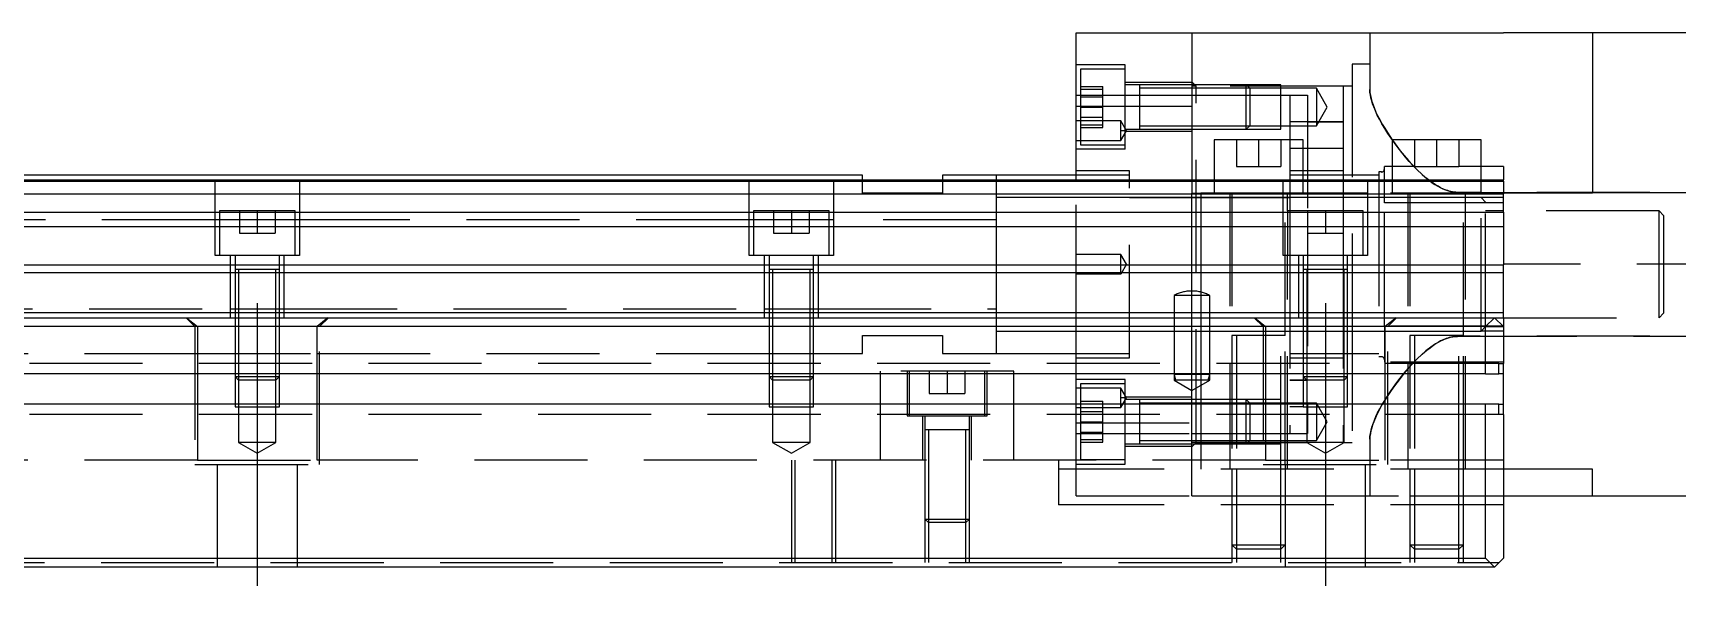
# Model space of a CAD drawing. Extents: x -20 to 822, y -346 to 120.
# Drawn here: x 354.8 to 539.5, y -323 to -259.8 of the extents above; entities that cross this region are included whole.
import ezdxf

# ---------------------------------------------------------------- set-up
doc = ezdxf.new("R2010")
doc.units = 0
doc.linetypes.add('CENTER', pattern=[50.8, 31.75, -6.35, 6.35, -6.35])
doc.linetypes.add('DASHED', pattern=[19.05, 12.7, -6.35])
doc.layers.get('0').update_dxf_attribs({"linetype": 'CONTINUOUS'})
doc.layers.add('CENTER', color=1, linetype='CENTER')

msp = doc.modelspace()

# ---------------------------------------------------------------- linework, layer by layer
at = {"color": 7, "linetype": 'CONTINUOUS'}
for p, q in [((472, -259.8), (485, -259.8)), ((472, -268.02), (472, -259.8)), ((485, -259.8), (520, -259.8)), ((485, -259.8), (485, -276.3)), ((530, -259.8), (520, -259.8)), ((563.5, -259.8), (530, -259.8)), ((530, -259.8), (530, -277.8)), ((472, -276.3), (472, -268.02)), ((472, -268.02), (485, -268.02)), ((487.5, -271.8), (487.5, -276.3)), ((497.5, -271.8), (487.5, -271.8)), ((497.5, -276.3), (497.5, -271.8)), ((507.5, -271.8), (507.5, -276.3)), ((517.5, -271.8), (507.5, -271.8)), ((517.5, -276.3), (517.5, -271.8)), ((448, -275.8), (334.5, -275.8)), ((334.5, -276.3), (520, -276.3)), ((334.5, -276.47), (520, -276.47)), ((448, -276.3), (448, -275.8)), ((463, -275.8), (457, -275.8)), ((457, -275.8), (457, -276.3)), ((472, -275.8), (463, -275.8)), ((463, -275.8), (463, -276.3)), ((463, -275.8), (463, -276.3)), ((520, -276.47), (520, -276.3)), ((520, -276.47), (520, -277.87)), ((334.5, -277.87), (520, -277.87)), ((530, -277.8), (520, -277.8)), ((520, -279.94), (520, -277.87)), ((334.5, -279.94), (520, -279.94)), ((520, -279.94), (520, -281.56)), ((334.5, -281.56), (520, -281.56)), ((520, -281.56), (520, -285.86)), ((334.5, -285.86), (520, -285.86)), ((520, -286.71), (520, -285.86)), ((0, -286.71), (520, -286.71)), ((442.5, -286.4), (437.5, -286.4)), ((442.5, -286.4), (437.5, -286.4)), ((502.5, -286.4), (497.5, -286.4)), ((520, -291.21), (520, -286.71)), ((0, -291.21), (520, -291.21)), ((1, -291.8), (519, -291.8)), ((518, -292.8), (519, -291.8)), ((519, -291.8), (520, -292.8)), ((519, -291.8), (520, -291.8)), ((520, -291.8), (520, -291.21)), ((518, -292.8), (2, -292.8)), ((518, -298.1), (518, -292.8)), ((520, -292.8), (520, -296.95)), ((515.5, -293.8), (509.5, -293.8)), ((519.5, -298.1), (519.5, -296.95)), ((519.5, -296.95), (520, -296.95)), ((520, -298.1), (520, -296.95)), ((518, -298.1), (2, -298.1)), ((518, -298.1), (519.5, -298.1)), ((520, -298.1), (519.5, -298.1)), ((520, -301.5), (520, -298.1)), ((518, -301.5), (2, -301.5)), ((519.5, -301.5), (518, -301.5)), ((518, -318.8), (518, -301.5)), ((519.5, -301.5), (520, -301.5)), ((519.5, -302.65), (519.5, -301.5)), ((520, -302.65), (519.5, -302.65)), ((520, -302.65), (520, -301.5)), ((520, -302.65), (520, -318.8)), ((460, -304.4), (455, -304.4)), ((460, -304.4), (455, -304.4)), ((530, -308.8), (520, -308.8)), ((530, -311.8), (530, -308.8)), ((520, -311.8), (530, -311.8)), ((530, -311.8), (563.5, -311.8)), ((2, -318.8), (518, -318.8)), ((519, -319.8), (518, -318.8)), ((520, -318.8), (519, -319.8)), ((519, -319.8), (1, -319.8))]:
    msp.add_line(p, q, dxfattribs=at)
at = {"color": 3, "linetype": 'DASHED'}
for p, q in [((505, -259.8), (505, -266.18)), ((477.5, -263.38), (472, -263.38)), ((477.5, -263.88), (472.5, -263.88)), ((472.5, -263.88), (472.5, -268.13)), ((477.5, -272.88), (477.5, -263.38)), ((505, -263.3), (503, -263.3)), ((503, -263.3), (503, -284.8)), ((472.5, -265.82), (475, -265.82)), ((475, -266.97), (475, -265.82)), ((485, -265.38), (477.5, -265.38)), ((479.1, -265.63), (477.5, -265.63)), ((479.1, -265.63), (479.1, -270.63)), ((479.1, -265.63), (479.1, -265.63)), ((479.1, -265.63), (479.1, -265.63)), ((485, -265.63), (479.1, -265.63)), ((479.1, -265.63), (479.1, -266.03)), ((479.1, -265.63), (479.1, -270.63)), ((485.5, -265.8), (485, -265.3)), ((491.1, -265.63), (485, -265.63)), ((491.1, -265.63), (485, -265.63)), ((485.5, -265.8), (485, -265.8)), ((502, -265.8), (485.5, -265.8)), ((485.5, -305.8), (485.5, -265.8)), ((491.5, -266.03), (491.1, -265.63)), ((495, -265.63), (491.1, -265.63)), ((491.1, -268.13), (491.1, -265.63)), ((495, -270.63), (495, -265.63)), ((503, -265.8), (502, -265.8)), ((502, -265.8), (502, -277.8)), ((472, -266.8), (472.5, -266.8)), ((472, -266.8), (472.5, -266.8)), ((472.5, -266.13), (475, -266.13)), ((472.5, -266.8), (477.5, -266.8)), ((472.5, -266.8), (477.5, -266.8)), ((472.5, -266.97), (475, -266.97)), ((475, -269.28), (475, -266.97)), ((477.5, -266.8), (479.1, -266.8)), ((477.5, -266.8), (479.1, -266.8)), ((479.1, -266.03), (479.1, -267.99)), ((485, -266.03), (479.1, -266.03)), ((479.1, -266.8), (485, -266.8)), ((479.1, -266.8), (485, -266.8)), ((491.5, -266.03), (485, -266.03)), ((485, -266.8), (496, -266.8)), ((485, -266.8), (496, -266.8)), ((495, -266.03), (491.5, -266.03)), ((491.5, -266.03), (491.5, -268.13)), ((499, -266.03), (495, -266.03)), ((496, -266.8), (498, -266.8)), ((496, -266.8), (496, -277.8)), ((498, -266.8), (498, -279.8)), ((500.21, -268.13), (499, -266.03)), ((499, -266.03), (499, -268.13)), ((505.01, -266.48), (505, -266.18)), ((505, -266.18), (505.01, -266.49)), ((505.05, -266.8), (505.01, -266.48)), ((505.01, -266.49), (505.06, -266.82)), ((505.12, -267.11), (505.05, -266.8)), ((505.06, -266.82), (505.13, -267.17)), ((505.2, -267.43), (505.12, -267.11)), ((505.13, -267.17), (505.23, -267.52)), ((505.3, -267.77), (505.2, -267.43)), ((505.23, -267.52), (505.35, -267.9)), ((505.43, -268.11), (505.3, -267.77)), ((472.5, -268.13), (472.5, -272.38)), ((472.5, -268.13), (475, -268.13)), ((472.5, -269.28), (475, -269.28)), ((475, -270.44), (475, -269.28)), ((479.1, -267.99), (479.1, -268.27)), ((479.1, -268.13), (479.1, -270.63)), ((479.1, -268.13), (479.1, -270.63)), ((479.1, -268.27), (479.1, -270.23)), ((491.1, -270.63), (491.1, -268.13)), ((491.5, -268.13), (491.5, -270.23)), ((499, -270.23), (500.21, -268.13)), ((499, -268.13), (499, -270.23)), ((505.35, -267.9), (505.5, -268.3)), ((505.62, -268.56), (505.43, -268.11)), ((505.5, -268.3), (505.68, -268.7)), ((505.83, -269.03), (505.62, -268.56)), ((505.68, -268.7), (505.87, -269.11)), ((506.08, -269.51), (505.83, -269.03)), ((505.87, -269.11), (506.11, -269.57)), ((506.36, -270.03), (506.08, -269.51)), ((506.11, -269.57), (506.37, -270.05)), ((477, -269.7), (472, -269.7)), ((472.5, -270.13), (475, -270.13)), ((472.5, -270.44), (475, -270.44)), ((477.66, -270.8), (477, -269.7)), ((477, -270.8), (477, -269.7)), ((477, -271.9), (477.66, -270.8)), ((477.66, -270.8), (477, -270.8)), ((477, -271.9), (477, -270.8)), ((477.5, -270.63), (479.1, -270.63)), ((485, -270.88), (477.5, -270.88)), ((479.1, -270.23), (485, -270.23)), ((479.1, -270.63), (485, -270.63)), ((485, -270.23), (491.5, -270.23)), ((485, -270.63), (491.1, -270.63)), ((485, -270.63), (491.1, -270.63)), ((491.1, -270.63), (491.5, -270.23)), ((491.1, -270.63), (495, -270.63)), ((491.5, -270.23), (495, -270.23)), ((495, -270.23), (499, -270.23)), ((498, -269.8), (496, -269.8)), ((498, -269.8), (502, -269.8)), ((502, -269.8), (498, -269.8)), ((506.68, -270.56), (506.36, -270.03)), ((506.37, -270.05), (506.66, -270.52)), ((506.66, -270.52), (506.96, -271.01)), ((507.02, -271.09), (506.68, -270.56)), ((506.96, -271.01), (507.3, -271.51)), ((507.38, -271.64), (507.02, -271.09)), ((507.3, -271.51), (507.51, -271.83)), ((472, -271.9), (477, -271.9)), ((477.5, -272.88), (472, -272.88)), ((472.5, -272.38), (477.5, -272.38)), ((490, -271.8), (490, -274.8)), ((492.5, -271.8), (492.5, -274.8)), ((495, -271.8), (495, -274.8)), ((502, -272.8), (496, -272.8)), ((502, -272.8), (496, -272.8)), ((507.76, -272.17), (507.38, -271.64)), ((507.51, -271.83), (507.65, -272.02)), ((507.65, -272.02), (508.03, -272.53)), ((508.16, -272.7), (507.76, -272.17)), ((508.03, -272.53), (508.42, -273.04)), ((508.57, -273.24), (508.16, -272.7)), ((508.42, -273.04), (508.86, -273.59)), ((509.01, -273.77), (508.57, -273.24)), ((510, -271.8), (510, -274.8)), ((512.5, -271.8), (512.5, -274.8)), ((515, -271.8), (515, -274.8)), ((490, -274.8), (492.5, -274.8)), ((492.5, -274.8), (495, -274.8)), ((506.63, -277.8), (506.63, -274.8)), ((510, -274.8), (506.63, -274.8)), ((508.86, -273.59), (509.32, -274.13)), ((509.43, -274.25), (509.01, -273.77)), ((509.32, -274.13), (509.81, -274.67)), ((509.86, -274.73), (509.43, -274.25)), ((509.81, -274.67), (510.32, -275.19)), ((510.32, -275.19), (509.86, -274.73)), ((510, -274.8), (512.5, -274.8)), ((510.8, -275.65), (510.32, -275.19)), ((510.32, -275.19), (510.86, -275.7)), ((512.5, -274.8), (515, -274.8)), ((520, -274.8), (515, -274.8)), ((520, -274.8), (520, -276.3)), ((375.25, -284.8), (375.25, -276.3)), ((384.75, -276.3), (384.75, -284.8)), ((435.25, -284.8), (435.25, -276.3)), ((444.75, -276.3), (444.75, -284.8)), ((448, -277.8), (448, -276.3)), ((457, -276.3), (457, -277.8)), ((463, -276.3), (463, -285.8)), ((463, -276.3), (463, -285.8)), ((478, -275.3), (472, -275.3)), ((478, -275.8), (472, -275.8)), ((472, -291.8), (472, -276.3)), ((478, -296.3), (478, -275.3)), ((485, -276.3), (485, -277.8)), ((487.5, -276.3), (487.5, -277.8)), ((495.25, -284.8), (495.25, -276.3)), ((502, -275.3), (496, -275.3)), ((506, -275.8), (496, -275.8)), ((497.5, -277.8), (497.5, -276.3)), ((504.75, -276.3), (504.75, -284.8)), ((506.31, -275.43), (506, -275.43)), ((506, -275.43), (506, -277.8)), ((507.5, -276.3), (507.5, -277.8)), ((511.3, -276.09), (510.8, -275.65)), ((510.86, -275.7), (511.43, -276.19)), ((511.83, -276.5), (511.3, -276.09)), ((511.43, -276.19), (511.72, -276.41)), ((511.72, -276.41), (512.01, -276.63)), ((512.1, -276.69), (511.83, -276.5)), ((512.01, -276.63), (512.31, -276.83)), ((512.38, -276.87), (512.1, -276.69)), ((512.31, -276.83), (512.63, -277.02)), ((512.66, -277.04), (512.38, -276.87)), ((512.63, -277.02), (512.96, -277.2)), ((512.95, -277.2), (512.66, -277.04)), ((517.5, -277.8), (517.5, -276.3)), ((457, -277.8), (448, -277.8)), ((472, -278.3), (463, -278.3)), ((478, -278.3), (472, -278.3)), ((485, -278.3), (478, -278.3)), ((478, -278.3), (485, -278.3)), ((485, -277.8), (486, -277.8)), ((485, -288.8), (485, -277.8)), ((489.5, -278.3), (485, -278.3)), ((485, -278.3), (489.5, -278.3)), ((495.25, -277.8), (486, -277.8)), ((486, -277.8), (486, -288.92)), ((489.25, -277.8), (489.25, -308.8)), ((489.5, -277.8), (489.5, -293.81)), ((495.25, -278.3), (489.5, -278.3)), ((489.5, -278.3), (495.25, -278.3)), ((504.75, -277.8), (495.25, -277.8)), ((495.5, -278.3), (495.25, -278.3)), ((495.25, -278.3), (495.5, -278.3)), ((495.5, -293.81), (495.5, -277.8)), ((496, -278.3), (495.5, -278.3)), ((495.5, -278.3), (496, -278.3)), ((495.75, -279.8), (495.75, -277.8)), ((496, -277.8), (496, -279.8)), ((502, -278.3), (496, -278.3)), ((502, -277.8), (502, -279.8)), ((504.75, -278.3), (502, -278.3)), ((520, -277.8), (504.75, -277.8)), ((506, -278.3), (504.75, -278.3)), ((506, -277.8), (506, -296.18)), ((506.63, -278.3), (506, -278.3)), ((506.63, -278.3), (506, -278.3)), ((506.63, -278.88), (506.63, -277.8)), ((509.5, -278.3), (506.63, -278.3)), ((509.5, -278.3), (506.63, -278.3)), ((506.63, -292.73), (506.63, -278.88)), ((509.5, -278.88), (506.63, -278.88)), ((509.25, -277.8), (509.25, -308.8)), ((509.5, -277.8), (509.5, -293.81)), ((515.5, -278.3), (509.5, -278.3)), ((515.5, -278.3), (509.5, -278.3)), ((515.5, -278.88), (509.5, -278.88)), ((513.25, -277.34), (512.95, -277.2)), ((512.96, -277.2), (513.17, -277.3)), ((513.17, -277.3), (513.39, -277.4)), ((513.57, -277.46), (513.25, -277.34)), ((513.39, -277.4), (513.61, -277.48)), ((513.74, -277.52), (513.57, -277.46)), ((513.61, -277.48), (513.84, -277.55)), ((513.92, -277.58), (513.74, -277.52)), ((513.84, -277.55), (514.07, -277.62)), ((514.1, -277.62), (513.92, -277.58)), ((514.07, -277.62), (514.31, -277.67)), ((514.28, -277.66), (514.1, -277.62)), ((514.46, -277.69), (514.28, -277.66)), ((514.31, -277.67), (514.48, -277.69)), ((514.64, -277.71), (514.46, -277.69)), ((514.48, -277.69), (514.65, -277.71)), ((514.82, -277.72), (514.64, -277.71)), ((514.65, -277.71), (514.83, -277.72)), ((515, -277.73), (514.82, -277.72)), ((514.83, -277.72), (515, -277.73)), ((555.5, -277.73), (515, -277.73)), ((515, -277.73), (517.5, -277.73)), ((515.5, -293.81), (515.5, -277.8)), ((517.5, -278.3), (515.5, -278.3)), ((517.5, -278.3), (515.5, -278.3)), ((520, -278.88), (515.5, -278.88)), ((515.75, -308.8), (515.75, -277.8)), ((517.5, -277.73), (520, -277.73)), ((518, -278.8), (517.5, -278.3)), ((517.5, -293.3), (517.5, -278.3)), ((520, -278.3), (517.5, -278.3)), ((518, -292.8), (518, -278.8)), ((520, -277.73), (530, -277.73)), ((530, -277.73), (555.5, -277.73)), ((375.75, -279.8), (375.75, -284.8)), ((384.25, -279.8), (375.75, -279.8)), ((378, -279.8), (378, -282.3)), ((380, -279.8), (380, -282.3)), ((382, -279.8), (382, -282.3)), ((384.25, -284.8), (384.25, -279.8)), ((435.75, -279.8), (435.75, -284.8)), ((444.25, -279.8), (435.75, -279.8)), ((438, -279.8), (438, -282.3)), ((440, -279.8), (440, -282.3)), ((442, -279.8), (442, -282.3)), ((444.25, -284.8), (444.25, -279.8)), ((495.75, -279.8), (495.75, -284.8)), ((504.25, -279.8), (495.75, -279.8)), ((496, -279.8), (496, -284.8)), ((498, -279.8), (498, -282.3)), ((500, -279.8), (500, -282.3)), ((502, -279.8), (502, -282.3)), ((504.25, -284.8), (504.25, -279.8)), ((520, -279.8), (518, -279.8)), ((537.5, -279.8), (520, -279.8)), ((538, -280.3), (537.5, -279.8)), ((537.5, -291.8), (537.5, -279.8)), ((538, -280.3), (538, -291.3)), ((375.25, -280.8), (334.5, -280.8)), ((375.75, -280.8), (375.25, -280.8)), ((384.25, -280.8), (375.75, -280.8)), ((378, -282.3), (380, -282.3)), ((380, -282.3), (382, -282.3)), ((384.75, -280.8), (384.25, -280.8)), ((435.25, -280.8), (384.75, -280.8)), ((435.75, -280.8), (435.25, -280.8)), ((444.25, -280.8), (435.75, -280.8)), ((438, -282.3), (440, -282.3)), ((440, -282.3), (442, -282.3)), ((444.75, -280.8), (444.25, -280.8)), ((463, -280.8), (444.75, -280.8)), ((498, -282.3), (498, -304.8)), ((498, -282.3), (500, -282.3)), ((500, -282.3), (502, -282.3)), ((502, -282.3), (502, -284.8)), ((384.75, -284.8), (375.25, -284.8)), ((377, -291.8), (377, -284.8)), ((377.5, -284.8), (377.5, -286.4)), ((382.5, -286.4), (382.5, -284.8)), ((383, -284.8), (383, -291.8)), ((444.75, -284.8), (435.25, -284.8)), ((437, -291.8), (437, -284.8)), ((437.5, -284.8), (437.5, -286.4)), ((442.5, -286.4), (442.5, -284.8)), ((443, -284.8), (443, -291.8)), ((463, -285.8), (463, -291.8)), ((463, -285.8), (463, -291.8)), ((477, -284.7), (472, -284.7)), ((477.66, -285.8), (477, -284.7)), ((477, -286.9), (477, -284.7)), ((477.66, -285.8), (477, -286.9)), ((504.75, -284.8), (495.25, -284.8)), ((495.75, -308.8), (495.75, -284.8)), ((496, -284.8), (496, -304.8)), ((497, -291.8), (497, -284.8)), ((497.5, -284.8), (497.5, -286.4)), ((502, -284.8), (502, -305.8)), ((502.5, -286.4), (502.5, -284.8)), ((503, -284.8), (503, -291.8)), ((382.5, -286.4), (377.5, -286.4)), ((377.5, -286.4), (377.5, -291.8)), ((377.5, -286.4), (377.5, -286.4)), ((377.5, -286.4), (377.5, -286.41)), ((377.9, -286.4), (377.9, -291.8)), ((382.1, -291.8), (382.1, -286.4)), ((382.5, -286.4), (382.5, -286.4)), ((382.5, -291.8), (382.5, -286.4)), ((382.5, -286.41), (382.5, -286.4)), ((442.5, -286.4), (437.5, -286.4)), ((437.5, -286.4), (437.5, -291.8)), ((437.5, -286.4), (437.5, -286.4)), ((437.5, -286.4), (437.5, -286.41)), ((437.9, -286.4), (437.9, -291.8)), ((442.1, -291.8), (442.1, -286.4)), ((442.5, -286.4), (442.5, -286.4)), ((442.5, -291.8), (442.5, -286.4)), ((442.5, -286.41), (442.5, -286.4)), ((477, -286.9), (472, -286.9)), ((502.5, -286.4), (497.5, -286.4)), ((497.5, -286.4), (497.5, -286.41)), ((497.5, -286.4), (497.5, -291.8)), ((497.5, -286.4), (497.5, -286.4)), ((497.9, -286.4), (497.9, -291.8)), ((502.1, -291.8), (502.1, -286.4)), ((502.5, -286.41), (502.5, -286.4)), ((502.5, -286.4), (502.5, -286.4)), ((502.5, -291.8), (502.5, -286.4)), ((483, -289.3), (483, -291.8)), ((487, -289.3), (483, -289.3)), ((485.06, -288.8), (484.94, -288.8)), ((485, -291.8), (485, -288.8)), ((486, -288.92), (486, -291.8)), ((487, -291.8), (487, -289.3)), ((323, -290.8), (377, -290.8)), ((372, -291.8), (373, -292.8)), ((372.06, -291.8), (373.29, -292.8)), ((377, -290.8), (377.5, -290.8)), ((377.5, -290.8), (377.9, -290.8)), ((377.5, -291.8), (377.5, -298.1)), ((377.5, -291.8), (377.5, -298.1)), ((377.9, -290.8), (382.1, -290.8)), ((377.9, -291.8), (377.9, -298.1)), ((382.1, -290.8), (382.5, -290.8)), ((382.1, -298.1), (382.1, -291.8)), ((382.5, -290.8), (383, -290.8)), ((382.5, -298.1), (382.5, -291.8)), ((382.5, -298.1), (382.5, -291.8)), ((383, -290.8), (437, -290.8)), ((387.94, -291.8), (386.71, -292.8)), ((387, -292.8), (388, -291.8)), ((437, -290.8), (437.5, -290.8)), ((437.5, -290.8), (437.9, -290.8)), ((437.5, -291.8), (437.5, -298.1)), ((437.5, -291.8), (437.5, -298.1)), ((437.9, -290.8), (442.1, -290.8)), ((437.9, -291.8), (437.9, -298.1)), ((442.1, -290.8), (442.5, -290.8)), ((442.1, -298.1), (442.1, -291.8)), ((442.5, -290.8), (443, -290.8)), ((442.5, -298.1), (442.5, -291.8)), ((442.5, -298.1), (442.5, -291.8)), ((443, -290.8), (463, -290.8)), ((463, -291.8), (463, -295.8)), ((463, -291.8), (463, -295.8)), ((472, -298.1), (472, -291.8)), ((483, -291.8), (483, -298.1)), ((485, -298.1), (485, -291.8)), ((486, -291.8), (486, -298.1)), ((487, -298.1), (487, -291.8)), ((492, -291.8), (493, -292.8)), ((492.06, -291.8), (493.29, -292.8)), ((497.5, -291.8), (497.5, -298.1)), ((497.5, -291.8), (497.5, -298.1)), ((497.9, -291.8), (497.9, -298.1)), ((502.1, -298.1), (502.1, -291.8)), ((502.5, -298.1), (502.5, -291.8)), ((502.5, -298.1), (502.5, -291.8)), ((503, -291.8), (503, -308.3)), ((507.94, -291.8), (506.71, -292.8)), ((507, -292.8), (508, -291.8)), ((520, -291.8), (537.5, -291.8)), ((520, -291.8), (520, -292.73)), ((537.5, -291.8), (538, -291.3)), ((373, -292.8), (373, -308.3)), ((373.29, -292.8), (373.29, -298.1)), ((386.71, -298.1), (386.71, -292.8)), ((387, -308.3), (387, -292.8)), ((463, -293.3), (472, -293.3)), ((472, -293.3), (478, -293.3)), ((478, -293.3), (483, -293.3)), ((478, -293.3), (483, -293.3)), ((483, -293.3), (485, -293.3)), ((483, -293.3), (485, -293.3)), ((485, -293.3), (496, -293.3)), ((485, -293.3), (496, -293.3)), ((493, -292.8), (493, -308.3)), ((493.29, -292.8), (493.29, -298.1)), ((496, -293.3), (506, -293.3)), ((506, -293.3), (517.5, -293.3)), ((506.63, -292.73), (506.63, -296.8)), ((520, -292.73), (506.63, -292.73)), ((506.71, -298.1), (506.71, -292.8)), ((507, -308.3), (507, -292.8)), ((517.5, -293.3), (518, -292.8)), ((520, -293.3), (517.5, -293.3)), ((518, -292.8), (520, -292.8)), ((448, -293.8), (457, -293.8)), ((448, -295.8), (448, -293.8)), ((457, -293.8), (457, -295.8)), ((495.5, -293.8), (489.5, -293.8)), ((489.5, -293.8), (489.5, -308.8)), ((490, -293.8), (490, -308.8)), ((495, -308.8), (495, -293.8)), ((495.5, -308.3), (495.5, -293.8)), ((515.5, -293.8), (509.5, -293.8)), ((509.5, -293.8), (509.5, -308.8)), ((510, -293.8), (510, -308.8)), ((511.3, -295.52), (510.8, -295.96)), ((510.86, -295.91), (511.43, -295.42)), ((511.83, -295.11), (511.3, -295.52)), ((511.43, -295.42), (511.72, -295.2)), ((511.72, -295.2), (512.01, -294.98)), ((512.1, -294.92), (511.83, -295.11)), ((512.01, -294.98), (512.31, -294.78)), ((512.38, -294.74), (512.1, -294.92)), ((512.31, -294.78), (512.63, -294.59)), ((512.66, -294.57), (512.38, -294.74)), ((512.63, -294.59), (512.96, -294.41)), ((512.95, -294.41), (512.66, -294.57)), ((513.25, -294.27), (512.95, -294.41)), ((512.96, -294.41), (513.17, -294.31)), ((513.17, -294.31), (513.39, -294.21)), ((513.57, -294.15), (513.25, -294.27)), ((513.39, -294.21), (513.61, -294.13)), ((513.74, -294.09), (513.57, -294.15)), ((513.61, -294.13), (513.84, -294.06)), ((513.92, -294.03), (513.74, -294.09)), ((513.84, -294.06), (514.07, -293.99)), ((514.1, -293.99), (513.92, -294.03)), ((514.07, -293.99), (514.31, -293.94)), ((514.28, -293.95), (514.1, -293.99)), ((514.46, -293.92), (514.28, -293.95)), ((514.31, -293.94), (514.48, -293.92)), ((514.64, -293.9), (514.46, -293.92)), ((514.48, -293.92), (514.65, -293.9)), ((514.82, -293.89), (514.64, -293.9)), ((514.65, -293.9), (514.83, -293.89)), ((515, -293.88), (514.82, -293.89)), ((514.83, -293.89), (515, -293.88)), ((515, -308.8), (515, -293.8)), ((515.56, -293.88), (515, -293.88)), ((515, -293.88), (515.56, -293.88)), ((515.5, -308.8), (515.5, -293.8)), ((555.5, -293.88), (515.56, -293.88)), ((515.56, -293.88), (555.5, -293.88)), ((519.5, -296.95), (0.5, -296.95)), ((322.5, -295.8), (373.29, -295.8)), ((373.29, -295.8), (386.71, -295.8)), ((386.71, -295.8), (437.5, -295.8)), ((437.5, -295.8), (437.9, -295.8)), ((437.9, -295.8), (442.1, -295.8)), ((442.1, -295.8), (442.5, -295.8)), ((442.5, -295.8), (448, -295.8)), ((457, -295.8), (463, -295.8)), ((463, -295.8), (472, -295.8)), ((472, -295.8), (478, -295.8)), ((472, -296.3), (478, -296.3)), ((496, -295.8), (506, -295.8)), ((496, -296.3), (502, -296.3)), ((506.31, -296.18), (506, -296.18)), ((520, -296.8), (506.63, -296.8)), ((509.43, -297.36), (509.01, -297.84)), ((509.32, -297.48), (509.81, -296.94)), ((509.86, -296.88), (509.43, -297.36)), ((509.81, -296.94), (510.32, -296.42)), ((510.32, -296.42), (509.86, -296.88)), ((510.32, -296.42), (510.86, -295.91)), ((510.8, -295.96), (510.32, -296.42)), ((373.29, -298.1), (373.29, -301.5)), ((377.5, -298.1), (377.5, -298.41)), ((377.5, -298.1), (377.5, -298.41)), ((377.5, -298.41), (377.9, -298.81)), ((377.5, -298.41), (382.5, -298.41)), ((377.5, -298.41), (377.5, -301.5)), ((377.9, -298.1), (377.9, -298.81)), ((382.1, -298.81), (377.9, -298.81)), ((377.9, -298.81), (377.9, -301.8)), ((382.1, -298.81), (382.1, -298.1)), ((382.1, -298.81), (382.5, -298.41)), ((382.1, -301.8), (382.1, -298.81)), ((382.5, -298.41), (382.5, -298.1)), ((382.5, -298.41), (382.5, -298.1)), ((382.5, -301.5), (382.5, -298.41)), ((386.71, -301.5), (386.71, -298.1)), ((437.5, -298.1), (437.5, -298.41)), ((437.5, -298.1), (437.5, -298.41)), ((437.5, -298.41), (437.9, -298.81)), ((437.5, -298.41), (442.5, -298.41)), ((437.5, -298.41), (437.5, -301.5)), ((437.9, -298.1), (437.9, -298.81)), ((442.1, -298.81), (437.9, -298.81)), ((437.9, -298.81), (437.9, -301.8)), ((442.1, -298.81), (442.1, -298.1)), ((442.1, -298.81), (442.5, -298.41)), ((442.1, -301.8), (442.1, -298.81)), ((442.5, -298.41), (442.5, -298.1)), ((442.5, -298.41), (442.5, -298.1)), ((442.5, -301.5), (442.5, -298.41)), ((465, -297.8), (450, -297.8)), ((450, -298.1), (450, -297.8)), ((450, -301.5), (450, -298.1)), ((453, -297.8), (453, -302.8)), ((453.25, -297.8), (453.25, -298.1)), ((453.25, -298.1), (453.25, -301.5)), ((455.5, -297.8), (455.5, -300.3)), ((457.5, -297.8), (457.5, -300.3)), ((459.5, -297.8), (459.5, -300.3)), ((461.75, -298.1), (461.75, -297.8)), ((461.75, -301.5), (461.75, -298.1)), ((462, -302.8), (462, -297.8)), ((465, -298.1), (465, -297.8)), ((465, -301.5), (465, -298.1)), ((472, -301.5), (472, -298.1)), ((477.5, -298.73), (472, -298.73)), ((477.5, -299.23), (472.5, -299.23)), ((472.5, -299.23), (472.5, -301.5)), ((477.5, -303.48), (477.5, -298.73)), ((483, -298.1), (483, -298.17)), ((483, -298.17), (483, -298.81)), ((483, -298.17), (483.17, -298.81)), ((487, -298.17), (483, -298.17)), ((483, -298.81), (485, -299.96)), ((487, -298.81), (483, -298.81)), ((485, -298.81), (485, -298.1)), ((485, -299.96), (487, -298.81)), ((485, -301.5), (485, -298.81)), ((486, -298.1), (486, -298.81)), ((486, -298.81), (486, -301.5)), ((486.83, -298.81), (487, -298.17)), ((487, -298.17), (487, -298.1)), ((487, -298.81), (487, -298.17)), ((493.29, -298.1), (493.29, -301.5)), ((496, -298.81), (497.9, -298.81)), ((497.9, -298.81), (496, -298.81)), ((497.5, -298.1), (497.5, -298.41)), ((497.5, -298.1), (497.5, -298.41)), ((497.5, -298.41), (497.9, -298.81)), ((497.5, -298.41), (502.5, -298.41)), ((497.5, -298.41), (497.5, -301.5)), ((497.9, -298.1), (497.9, -298.81)), ((502.1, -298.81), (497.9, -298.81)), ((497.9, -298.81), (497.9, -301.8)), ((502.1, -298.81), (502.1, -298.1)), ((502.1, -298.81), (502.5, -298.41)), ((502.1, -301.8), (502.1, -298.81)), ((502.5, -298.41), (502.5, -298.1)), ((502.5, -298.41), (502.5, -298.1)), ((502.5, -301.5), (502.5, -298.41)), ((506.71, -301.5), (506.71, -298.1)), ((507.65, -299.59), (508.03, -299.08)), ((508.16, -298.91), (507.76, -299.44)), ((508.03, -299.08), (508.42, -298.57)), ((508.57, -298.37), (508.16, -298.91)), ((508.42, -298.57), (508.86, -298.02)), ((509.01, -297.84), (508.57, -298.37)), ((508.86, -298.02), (509.32, -297.48)), ((455.5, -300.3), (457.5, -300.3)), ((457.5, -300.3), (459.5, -300.3)), ((477, -299.7), (472, -299.7)), ((477.66, -300.8), (477, -299.7)), ((477, -300.8), (477, -299.7)), ((477.5, -300.8), (477, -300.8)), ((477, -301.9), (477.66, -300.8)), ((477.66, -300.8), (477, -300.8)), ((477, -301.9), (477, -300.8)), ((485, -300.73), (477.5, -300.73)), ((477.66, -300.8), (477.5, -300.8)), ((479.1, -300.98), (477.5, -300.98)), ((479.1, -300.98), (479.1, -305.98)), ((479.1, -300.98), (479.1, -300.98)), ((479.1, -300.98), (479.1, -301.5)), ((479.1, -300.98), (479.1, -300.98)), ((485, -300.98), (479.1, -300.98)), ((491.1, -300.98), (485, -300.98)), ((491.1, -300.98), (485, -300.98)), ((491.1, -305.98), (491.1, -300.98)), ((491.5, -301.38), (491.1, -300.98)), ((495, -300.98), (491.1, -300.98)), ((506.68, -301.05), (506.36, -301.58)), ((506.37, -301.56), (506.66, -301.09)), ((506.66, -301.09), (506.96, -300.6)), ((507.02, -300.52), (506.68, -301.05)), ((506.96, -300.6), (507.3, -300.1)), ((507.38, -299.97), (507.02, -300.52)), ((507.3, -300.1), (507.65, -299.59)), ((507.76, -299.44), (507.38, -299.97)), ((519.5, -302.65), (0.5, -302.65)), ((373.29, -301.5), (373.29, -307.8)), ((377.5, -301.5), (377.5, -301.8)), ((377.5, -301.8), (382.5, -301.8)), ((377.9, -301.8), (377.9, -305.8)), ((382.1, -305.8), (382.1, -301.8)), ((382.5, -301.8), (382.5, -301.5)), ((386.71, -307.8), (386.71, -301.5)), ((437.5, -301.5), (437.5, -301.8)), ((437.5, -301.8), (442.5, -301.8)), ((437.9, -301.8), (437.9, -305.8)), ((442.1, -305.8), (442.1, -301.8)), ((442.5, -301.8), (442.5, -301.5)), ((450, -307.8), (450, -301.5)), ((453, -302.8), (462, -302.8)), ((453.25, -301.5), (453.25, -302.8)), ((454.75, -302.8), (454.75, -307.8)), ((455, -302.8), (455, -304.41)), ((460, -304.41), (460, -302.8)), ((460.25, -307.8), (460.25, -302.8)), ((461.75, -302.8), (461.75, -301.5)), ((465, -307.8), (465, -301.5)), ((472, -303.59), (472, -301.5)), ((472, -301.9), (477, -301.9)), ((472.5, -301.17), (475, -301.17)), ((472.5, -301.48), (475, -301.48)), ((472.5, -301.5), (472.5, -307.73)), ((472.5, -302.33), (475, -302.33)), ((475, -301.48), (475, -301.17)), ((475, -303.48), (475, -301.48)), ((485, -301.38), (479.1, -301.38)), ((479.1, -301.5), (479.1, -305.98)), ((491.5, -301.38), (485, -301.38)), ((485, -308.8), (485, -301.5)), ((486, -301.5), (486, -308.8)), ((491.5, -301.38), (491.5, -305.58)), ((495, -301.38), (491.5, -301.38)), ((493.29, -301.5), (493.29, -307.8)), ((499, -301.38), (495, -301.38)), ((497.5, -301.8), (496, -301.8)), ((497.5, -301.5), (497.5, -301.8)), ((497.5, -301.8), (502.5, -301.8)), ((497.9, -301.8), (497.9, -305.8)), ((500.21, -303.48), (499, -301.38)), ((499, -301.38), (499, -305.58)), ((502.1, -305.8), (502.1, -301.8)), ((502.5, -301.8), (502.5, -301.5)), ((505.5, -303.31), (505.68, -302.91)), ((505.83, -302.58), (505.62, -303.05)), ((505.68, -302.91), (505.87, -302.5)), ((506.08, -302.1), (505.83, -302.58)), ((505.87, -302.5), (506.11, -302.04)), ((506.36, -301.58), (506.08, -302.1)), ((506.11, -302.04), (506.37, -301.56)), ((506.71, -307.8), (506.71, -301.5)), ((455, -304.4), (455, -307.8)), ((460, -304.4), (455, -304.4)), ((455.4, -304.4), (455.4, -307.8)), ((459.6, -307.8), (459.6, -304.4)), ((460, -307.8), (460, -304.4)), ((472, -311.8), (472, -303.59)), ((472, -303.59), (485, -303.59)), ((472.5, -303.48), (475, -303.48)), ((472.5, -304.64), (475, -304.64)), ((475, -305.48), (475, -303.48)), ((477.5, -308.23), (477.5, -303.48)), ((479.1, -303.48), (479.1, -305.98)), ((499, -305.58), (500.21, -303.48)), ((505.01, -305.12), (505.06, -304.79)), ((505.12, -304.5), (505.05, -304.81)), ((505.06, -304.79), (505.13, -304.44)), ((505.2, -304.18), (505.12, -304.5)), ((505.13, -304.44), (505.23, -304.09)), ((505.3, -303.84), (505.2, -304.18)), ((505.23, -304.09), (505.35, -303.71)), ((505.43, -303.5), (505.3, -303.84)), ((505.35, -303.71), (505.5, -303.31)), ((505.62, -303.05), (505.43, -303.5)), ((377.9, -305.8), (380, -307.02)), ((382.1, -305.8), (377.9, -305.8)), ((380, -307.02), (382.1, -305.8)), ((437.9, -305.8), (440, -307.02)), ((442.1, -305.8), (437.9, -305.8)), ((440, -307.02), (442.1, -305.8)), ((472, -304.8), (485, -304.8)), ((472, -304.8), (485, -304.8)), ((472.5, -305.48), (475, -305.48)), ((472.5, -305.79), (475, -305.79)), ((475, -305.79), (475, -305.48)), ((477.5, -305.98), (479.1, -305.98)), ((477.5, -306.23), (485, -306.23)), ((479.1, -305.58), (485, -305.58)), ((479.1, -305.98), (485, -305.98)), ((485, -304.8), (496, -304.8)), ((485, -304.8), (496, -304.8)), ((485, -305.58), (491.5, -305.58)), ((485, -305.58), (491.5, -305.58)), ((485, -306.3), (485.5, -305.8)), ((485.5, -305.8), (485, -305.8)), ((485, -305.98), (491.1, -305.98)), ((485, -305.98), (491.1, -305.98)), ((485.5, -305.8), (497.9, -305.8)), ((497.9, -305.8), (485.5, -305.8)), ((491.1, -305.98), (491.5, -305.58)), ((491.1, -305.98), (495, -305.98)), ((491.5, -305.58), (495, -305.58)), ((495, -305.58), (499, -305.58)), ((496, -304.8), (498, -304.8)), ((497.9, -305.8), (500, -307.02)), ((502.1, -305.8), (497.9, -305.8)), ((500, -307.02), (502.1, -305.8)), ((502.1, -305.8), (503, -305.8)), ((505, -305.43), (505.01, -305.12)), ((505.01, -305.13), (505, -305.43)), ((505, -305.43), (505, -311.8)), ((505.05, -304.81), (505.01, -305.13)), ((373.29, -307.8), (266.71, -307.8)), ((373, -308.3), (387, -308.3)), ((373.29, -307.8), (386.71, -307.8)), ((375.5, -308.3), (375.5, -319.8)), ((384.5, -319.8), (384.5, -308.3)), ((493.29, -307.8), (386.71, -307.8)), ((440, -307.8), (440, -319.3)), ((440.4, -307.8), (440.4, -319.3)), ((444.6, -319.3), (444.6, -307.8)), ((445, -319.3), (445, -307.8)), ((455, -307.8), (455, -314.41)), ((455, -307.8), (455, -314.41)), ((455.4, -307.8), (455.4, -314.81)), ((459.6, -314.81), (459.6, -307.8)), ((460, -314.41), (460, -307.8)), ((460, -314.41), (460, -307.8)), ((470, -307.8), (470, -308.8)), ((472, -308.23), (477.5, -308.23)), ((472.5, -307.73), (477.5, -307.73)), ((493, -308.3), (507, -308.3)), ((493.29, -307.8), (506.71, -307.8)), ((495.5, -308.3), (495.5, -319.8)), ((504.5, -319.8), (504.5, -308.3)), ((520, -307.8), (506.71, -307.8)), ((470, -308.8), (470, -312.8)), ((480, -308.8), (470, -308.8)), ((520, -308.8), (480, -308.8)), ((485, -311.8), (485, -308.8)), ((489.5, -308.8), (489.5, -317.31)), ((489.5, -308.8), (489.5, -317.31)), ((490, -308.8), (490, -317.81)), ((495, -317.81), (495, -308.8)), ((509.5, -308.8), (509.5, -317.31)), ((509.5, -308.8), (509.5, -317.31)), ((510, -308.8), (510, -317.81)), ((515, -317.81), (515, -308.8)), ((515.5, -317.31), (515.5, -308.8)), ((515.5, -317.31), (515.5, -308.8)), ((472, -311.8), (485, -311.8)), ((485, -311.8), (489.5, -311.8)), ((489.5, -311.8), (490, -311.8)), ((490, -311.8), (495, -311.8)), ((495, -311.8), (495.5, -311.8)), ((495.5, -311.8), (509.5, -311.8)), ((509.5, -311.8), (510, -311.8)), ((510, -311.8), (515, -311.8)), ((515, -311.8), (515.5, -311.8)), ((515.5, -311.8), (520, -311.8)), ((475, -312.8), (470, -312.8)), ((520, -312.8), (475, -312.8)), ((455, -314.41), (455.4, -314.81)), ((455, -314.41), (460, -314.41)), ((455, -314.41), (455, -319.3)), ((459.6, -314.81), (455.4, -314.81)), ((455.4, -314.81), (455.4, -319.3)), ((459.6, -314.81), (460, -314.41)), ((459.6, -319.3), (459.6, -314.81)), ((460, -319.3), (460, -314.41)), ((489.5, -317.31), (490, -317.81)), ((489.5, -317.31), (495.5, -317.31)), ((489.5, -317.31), (489.5, -319.3)), ((495, -317.81), (495.5, -317.31)), ((509.5, -317.31), (510, -317.81)), ((509.5, -317.31), (515.5, -317.31)), ((509.5, -317.31), (509.5, -319.3)), ((515, -317.81), (515.5, -317.31)), ((515.5, -319.3), (515.5, -317.31)), ((0.5, -319.3), (519.5, -319.3)), ((495, -317.81), (490, -317.81)), ((490, -317.81), (490, -319.3)), ((495, -319.3), (495, -317.81)), ((515, -317.81), (510, -317.81)), ((510, -317.81), (510, -319.3)), ((515, -319.3), (515, -317.81))]:
    msp.add_line(p, q, dxfattribs=at)
for centre, radius, start, end in [((506.31, -275.12), 0.313, 270, 0), ((484.94, -292.8), 4, 90, 118.9695), ((485.06, -292.8), 4, 61.0305, 90), ((506.31, -296.49), 0.313, 0, 90)]:
    msp.add_arc(centre, radius, start, end, dxfattribs=at)
at = {"layer": 'CENTER', "color": 1, "linetype": 'CENTER'}
for p, q in [((579.45, -285.8), (520, -285.8)), ((380, -290.15), (380, -322.95)), ((500, -290.15), (500, -322.95))]:
    msp.add_line(p, q, dxfattribs=at)

doc.saveas('drawing.dxf')
